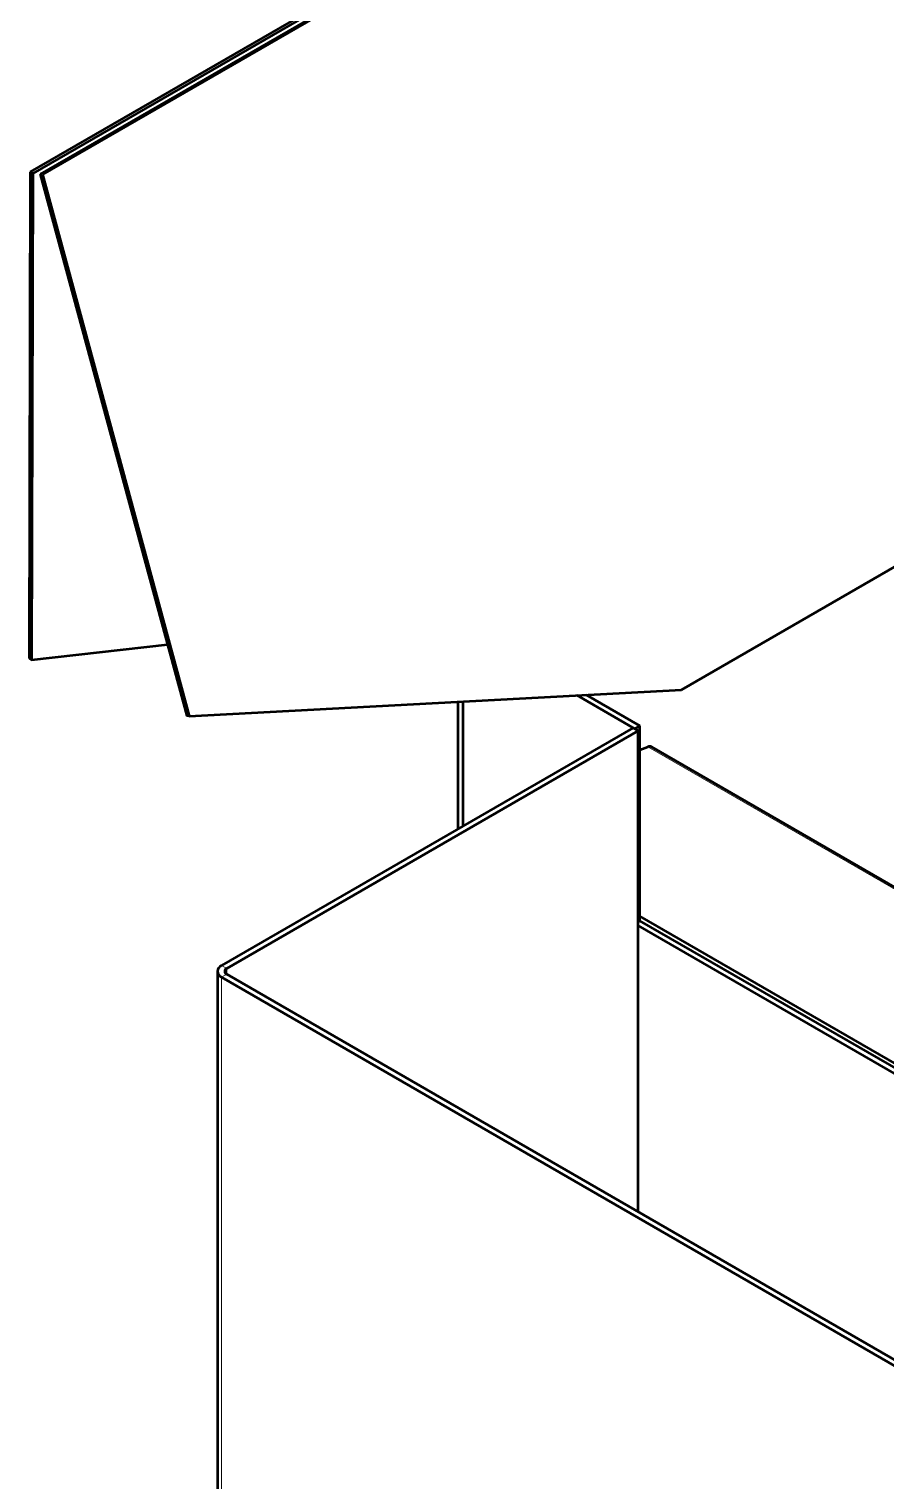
# Paper-space layout 'Лист2' of a CAD drawing. Header units: millimetres. Extents: x 0 to 420, y 0 to 297.
# Drawn here: x 47.9 to 83.8, y 160.6 to 221.4 of the extents above; entities that cross this region are included whole.
import ezdxf

# ---------------------------------------------------------------- set-up
doc = ezdxf.new("R2010")
doc.units = ezdxf.units.MM

psp = doc.layouts.new('Лист2')

# ---------------------------------------------------------------- linework, layer by layer
at = {"color": 7, "linetype": 'Continuous', "lineweight": 50}
for p, q in [((115.953, 254.364), (48.354, 215.34)), ((116.053, 254.35), (48.453, 215.325)), ((113.07, 253.034), (47.939, 215.435)), ((113.064, 252.907), (48.045, 215.373)), ((75.246, 193.738), (124.743, 222.312)), ((47.939, 215.435), (47.889, 195.05)), ((47.939, 215.435), (48.045, 215.373)), ((48.045, 215.373), (47.995, 194.989)), ((48.354, 215.34), (54.509, 192.651)), ((48.453, 215.325), (48.354, 215.34)), ((48.453, 215.325), (54.608, 192.636)), ((47.995, 194.989), (53.699, 195.636)), ((47.889, 195.05), (47.995, 194.989)), ((54.608, 192.636), (75.246, 193.738)), ((73.288, 192.102), (70.86, 193.504)), ((73.5, 192.224), (71.248, 193.524)), ((65.864, 193.237), (65.864, 187.897)), ((66.076, 193.248), (66.076, 188.02)), ((54.608, 192.636), (54.509, 192.651)), ((73.218, 192.143), (55.964, 182.182)), ((73.43, 192.02), (56.176, 182.06)), ((73.43, 192.02), (73.218, 192.143)), ((73.288, 192.102), (73.5, 192.224)), ((73.43, 171.855), (73.43, 192.02)), ((73.5, 184.059), (73.5, 192.224)), ((73.5, 191.219), (73.83, 191.349)), ((108.055, 171.678), (73.985, 191.347)), ((73.43, 184.018), (73.5, 184.059)), ((101.289, 167.772), (73.43, 183.855)), ((101.663, 167.988), (73.5, 184.246)), ((101.501, 167.895), (73.5, 184.059)), ((55.788, 181.937), (55.788, 149.276)), ((55.964, 181.692), (90.471, 161.772)), ((56.176, 181.815), (90.683, 161.895))]:
    psp.add_line(p, q, dxfattribs=at)
at = {"color": 8, "linetype": 'Continuous', "lineweight": 18}
for p, q in [((107.979, 171.634), (73.83, 191.349)), ((55.964, 182.182), (56.176, 182.06)), ((56.176, 181.815), (56.176, 182.06)), ((56.176, 181.815), (55.964, 181.692)), ((55.964, 149.031), (55.964, 181.692))]:
    psp.add_line(p, q, dxfattribs=at)
at = {"color": 7, "linetype": 'Continuous', "lineweight": 50}
for centre, radius, start, end in [((73.905, 191.19), 0.176, 63.06444, 115.54494), ((56.057, 181.937), 0.262, 110.78342, 249.21658), ((56.223, 181.937), 0.131, 110.78342, 249.21658)]:
    psp.add_arc(centre, radius, start, end, dxfattribs=at)

doc.saveas('drawing.dxf')
